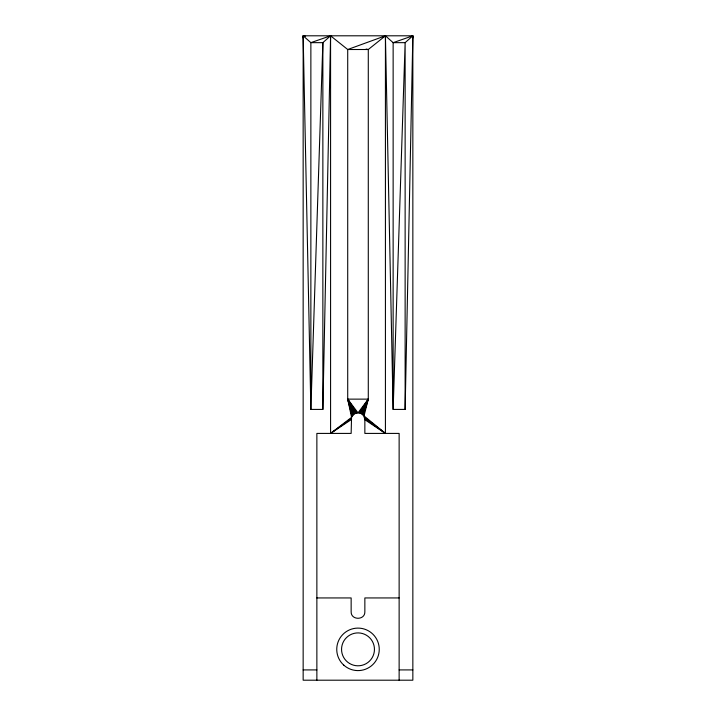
<?xml version="1.0" encoding="UTF-8"?>
<svg xmlns="http://www.w3.org/2000/svg" width="716" height="716" viewBox="0 0 716 716"><rect width="100%" height="100%" fill="white"/><g stroke="black" fill="none" stroke-linecap="round" stroke-linejoin="round"><path stroke-width="1.07" d="M322.862 409.418L330.577 35.8L310.869 42.656L303.154 35.8L303.154 680.2L412.846 680.2L412.846 35.8L303.154 35.8L310.869 409.418L322.862 409.418L322.862 42.656L330.577 35.8L347.716 49.511L368.284 49.511L385.423 35.8L393.138 42.656L405.131 42.656L412.846 35.8L405.131 409.418L393.138 409.418L385.423 35.8L347.716 49.511L347.716 399.134L351.556 417.356L351.144 433.413L316.866 433.413L316.866 680.2M412.765 38.038L412.846 35.8L393.138 42.656L393.138 409.418L405.131 42.656L405.131 409.418M366.109 49.055L368.284 49.511L368.284 399.134L363.934 416.273L364.856 419.701L364.856 433.413L399.134 433.413L399.134 680.2M385.423 35.8L385.423 433.413L363.254 415.289L368.284 399.134L347.716 399.134L352.066 416.273L351.556 417.356L330.577 433.413L330.577 35.8M363.254 415.289L362.403 414.448L368.284 399.134L358 412.846L354.572 413.759L352.066 416.273M362.403 414.448L361.428 413.759L368.284 399.134L359.19 412.944L358 412.846L347.716 399.134L352.746 415.289M359.19 412.944L360.345 413.257L368.284 399.134M351.252 418.511L330.577 433.413L351.144 419.701M316.866 597.941L351.144 597.941L351.144 611.643C350.759 620.477 365.241 620.477 364.856 611.643L364.856 597.941L399.134 597.941M303.154 669.916L316.866 669.916M399.134 669.916L412.846 669.916M305.329 36.256L303.154 35.8L303.235 38.038M360.345 413.257L361.428 413.759M364.856 419.701L385.423 433.413L364.444 417.356M364.748 418.511L385.423 433.413M356.81 412.944L347.716 399.134L353.597 414.448M355.655 413.257L347.716 399.134L354.572 413.759M322.862 42.656L310.869 409.418L310.869 42.656L322.862 42.656M349.542 663.463A16.45 16.45 0 0 0 374.45 649.618A16.45 16.45 0 0 0 350.008 634.976A16.45 16.45 0 0 0 349.542 663.463M343.778 665.137A21.247 21.247 0 0 0 378.782 653.78A21.247 21.247 0 0 0 351.44 629.14A21.247 21.247 0 0 0 343.778 665.137"/></g></svg>
